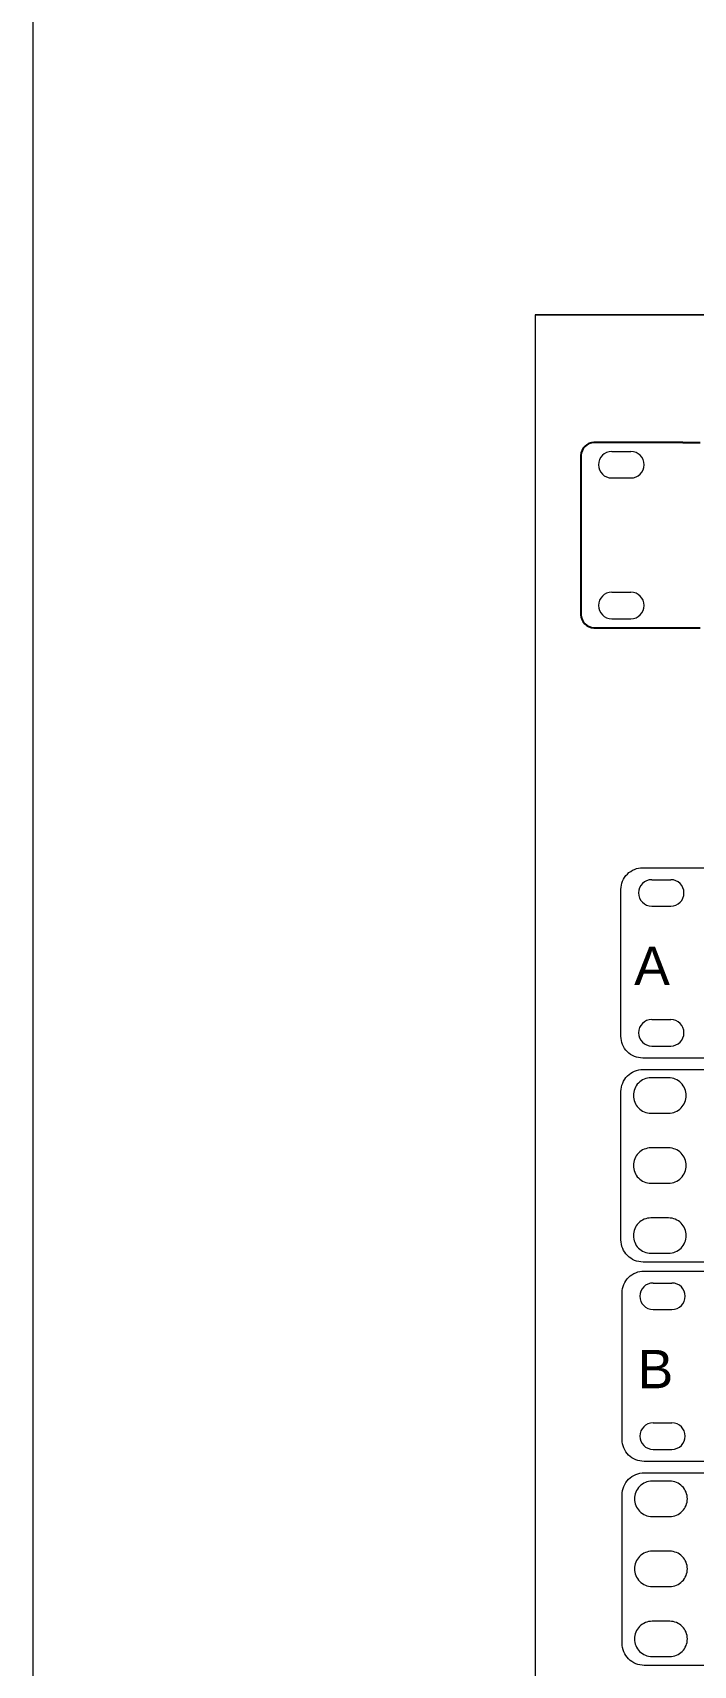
# Model space of a CAD drawing. Header units: millimetres. Extents: x 1256 to 2931, y 3298 to 3694.
# Drawn here: x 2738.52 to 2745.33, y 3410.15 to 3426.98 of the extents above; entities that cross this region are included whole.
import ezdxf

# ---------------------------------------------------------------- set-up
doc = ezdxf.new("R2010")
doc.units = ezdxf.units.MM
doc.layers.get('0').update_dxf_attribs({"color": 250, "lineweight": 5})
for name, color, linetype, lineweight in [('(B) 1U - NVR', 250, 'Continuous', 5), ('(C)1U - Gestion Cable', 250, 'Continuous', 5), ('Rack 1 - 2', 250, 'Continuous', 5), ('trazo fino', 7, 'Continuous', 20)]:
    doc.layers.add(name, color=color, linetype=linetype, lineweight=lineweight)
doc.layers.add('Top$20', color=7, linetype='Continuous', true_color=0xffffff)
doc.styles.get("Standard").update_dxf_attribs({"font": 'Arial.ttf'})

# ---------------------------------------------------------------- blocks, each defined once
blk = doc.blocks.new('1U - Peine Cable Rack')
at = {"layer": '(C)1U - Gestion Cable'}
for points in [[(-5.8, 37.7), (466.8, 37.7, -0.414214), (471.8, 32.7), (471.8, -1, -0.414214), (466.8, -6), (-5.8, -6, -0.414214), (-10.8, -1), (-10.8, 32.7, -0.414214)], [(-4, 27.8), (0, 27.8, 0.414214), (4, 31.8), (4, 31.8, 0.414214), (0, 35.8), (-4, 35.8, 0.414214), (-8, 31.8), (-8, 31.8, 0.414214)], [(-4, 11.9), (0, 11.9, 0.414214), (4, 15.9), (4, 15.9, 0.414214), (0, 19.9), (-4, 19.9, 0.414214), (-8, 15.9), (-8, 15.9, 0.414214)], [(-4, -4), (0, -4, 0.414214), (4, 0), (4, 0, 0.414214), (0, 4), (-4, 4, 0.414214), (-8, 0), (-8, 0, 0.414214)]]:
    blk.add_lwpolyline(points, format="xyb", close=True, dxfattribs=at)
blk = doc.blocks.new('1U - Switch 24P RJ45')
at = {"layer": '(C)1U - Gestion Cable', "lineweight": 5}
blk.add_lwpolyline([(30869, -8639), (-614, -8639, -0.414214), (-963, -8290), (-963, -5939, -0.414214), (-614, -5591), (32726, -5591)], format="xyb", dxfattribs=at)
at = {"lineweight": 5}
for p, q in [((-469, -5783), (-166, -5783)), ((-469, -6207), (-166, -6207)), ((-469, -8023), (-166, -8023)), ((-469, -8446), (-166, -8446))]:
    blk.add_line(p, q, dxfattribs=at)
for centre, start, end in [((-469, -5995), 90, 270), ((-166, -5995), 270, 90), ((-469, -8234), 90, 270), ((-166, -8234), 270, 90)]:
    blk.add_arc(centre, 212, start, end, dxfattribs=at)

msp = doc.modelspace()

# ---------------------------------------------------------------- linework, layer by layer
at = {"lineweight": 5}
for p, q in [((2744.487, 3422.667), (2744.684, 3422.667)), ((2744.487, 3422.393), (2744.684, 3422.393)), ((2744.487, 3421.216), (2744.684, 3421.216))]:
    msp.add_line(p, q, dxfattribs=at)
msp.add_line((2744.487, 3420.942), (2744.684, 3420.942))
for centre, start, end in [((2744.487, 3422.53), 90, 270), ((2744.684, 3422.53), 270, 90), ((2744.487, 3421.079), 90, 270), ((2744.684, 3421.079), 270, 90)]:
    msp.add_arc(centre, 0.137, start, end, dxfattribs=at)
at = {"layer": 'Rack 1 - 2'}
for p, q in [((2767.414, 3424.074), (2743.696, 3424.074)), ((2743.696, 3424.074), (2743.696, 3400.356)), ((2743.696, 3424.074), (2767.414, 3424.074))]:
    msp.add_line(p, q, dxfattribs=at)
at = {"layer": 'Top$20', "color": 7, "linetype": 'Continuous', "lineweight": 25}
for p, q in [((2745.219, 3422.758), (2744.304, 3422.758)), ((2745.219, 3422.758), (2745.398, 3422.758)), ((2744.17, 3422.624), (2744.17, 3420.984)), ((2744.304, 3420.85), (2745.219, 3420.85)), ((2745.219, 3420.85), (2745.398, 3420.85))]:
    msp.add_line(p, q, dxfattribs=at)
for centre, start, end in [((2744.304, 3422.624), 90, 180), ((2744.304, 3420.984), 180, 270)]:
    msp.add_arc(centre, 0.134, start, end, dxfattribs=at)
at = {"layer": 'trazo fino'}
msp.add_line((2738.517, 3441.772), (2738.517, 3380.943), dxfattribs=at)

# ---------------------------------------------------------------- block references
for name, p, xscale, yscale, zscale in [('1U - Switch 24P RJ45', (2745.202, 3421.975), 0.0006438068899838384, 0.0006438068899838384, 0.0006438068899838384), ('1U - Peine Cable Rack', (2745.073, 3414.583), 0.04542036937861873, 0.04542036937861873, 0.04542036937861873), ('1U - Switch 24P RJ45', (2745.215, 3417.817), 0.0006438068899838384, 0.0006438068899838384, 0.0006438068899838384), ('1U - Peine Cable Rack', (2745.085, 3410.425), 0.04542036937861873, 0.04542036937861873, 0.04542036937861873)]:
    msp.add_blockref(name, p, dxfattribs=dict(xscale=xscale, yscale=yscale, zscale=zscale))

# ---------------------------------------------------------------- texts
at = {"layer": '(B) 1U - NVR', "char_height": 0.3953, "attachment_point": 1}
for s, insert in [('\\pi-0.18176;A', (2744.9, 3417.562)), ('\\pi-0.14643;B', (2744.9, 3413.404))]:
    msp.add_mtext_dynamic_manual_height_columns(s, width=0.00563, gutter_width=0.0704, heights=[0.00563], dxfattribs=dict(at, insert=insert))

doc.saveas('drawing.dxf')
